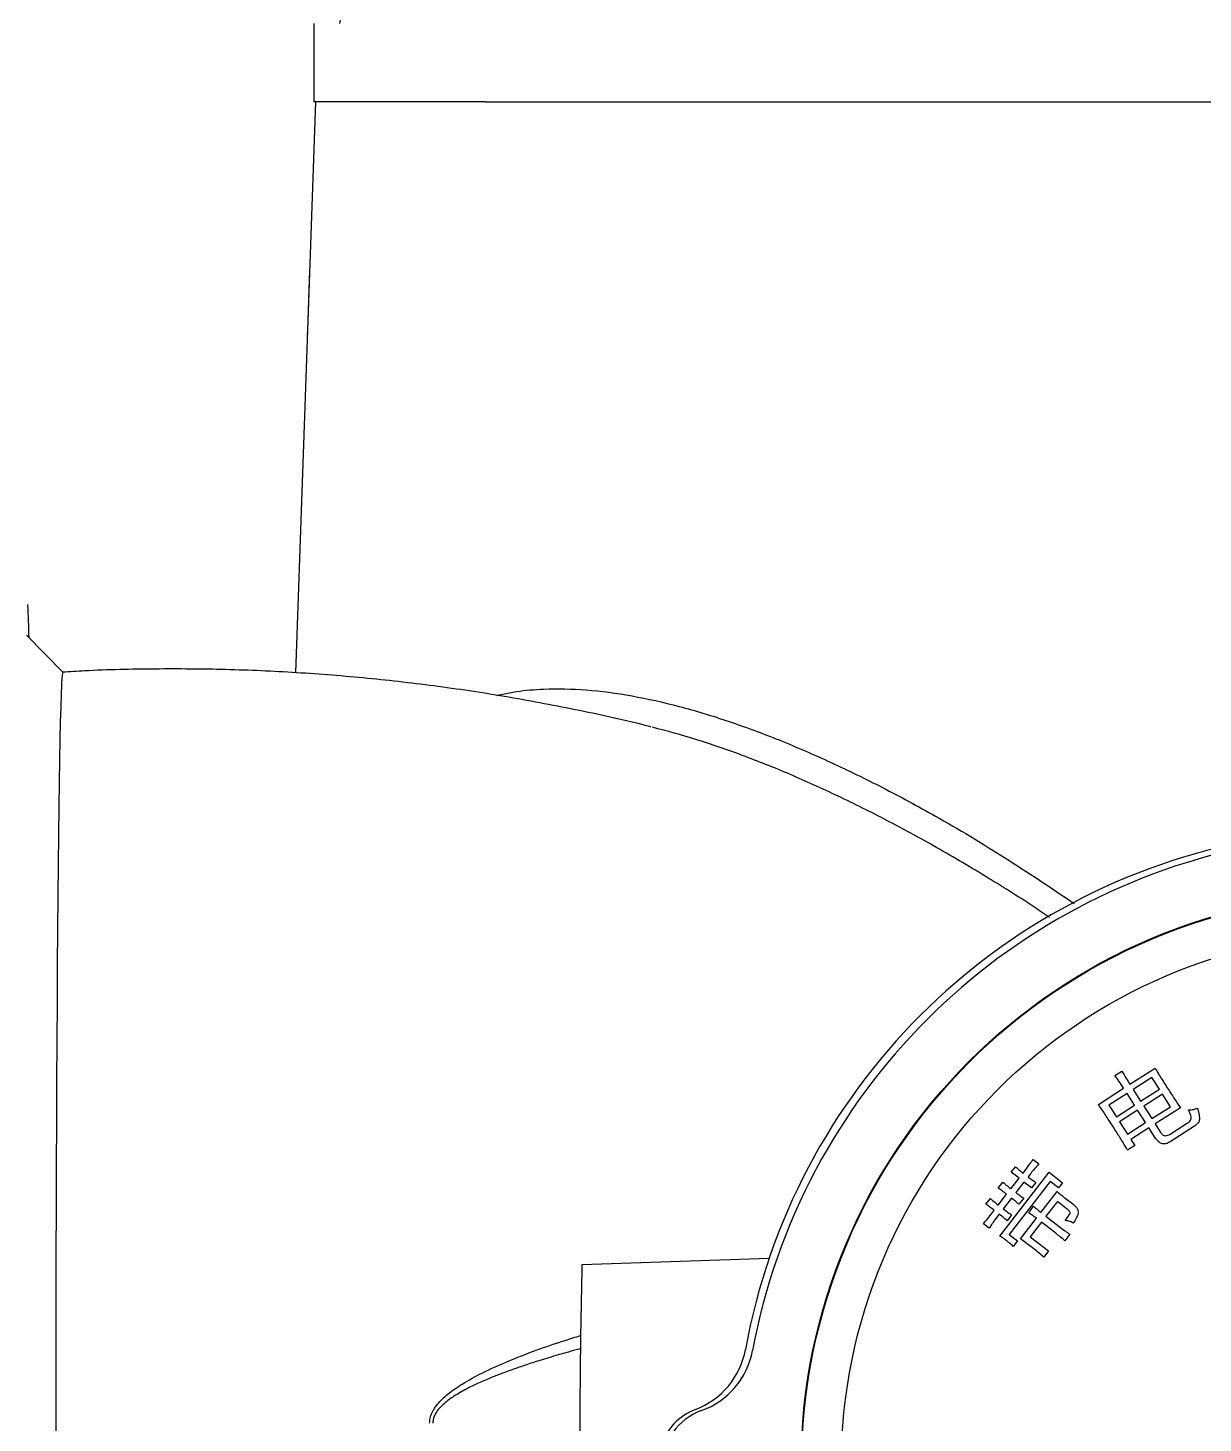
# Model space of a CAD drawing. Header units: millimetres. Extents: x 7861 to 11104, y 3791 to 6084.
# Drawn here: x 10088.9 to 10237.4, y 5673.2 to 5849.5 of the extents above; entities that cross this region are included whole.
import ezdxf

# ---------------------------------------------------------------- set-up
doc = ezdxf.new("R2010")
doc.units = ezdxf.units.MM

msp = doc.modelspace()

# ---------------------------------------------------------------- linework, layer by layer
at = {"color": 7, "linetype": 'Continuous', "lineweight": 25}
for p, q in [((10125.011, 5850.06), (10125.011, 5840.19)), ((10125.197, 5840.19), (10122.677, 5768.038)), ((10146.638, 5840.19), (10125.011, 5840.19)), ((10146.638, 5840.19), (10397.164, 5840.19)), ((10093.271, 5768.114), (10088.697, 5772.778)), ((10226.272, 5717.146), (10227.139, 5717.699)), ((10228.156, 5716.02), (10231.349, 5718.061)), ((10230.951, 5716.862), (10228.585, 5715.35)), ((10231.883, 5715.403), (10230.951, 5716.862)), ((10224.176, 5713.475), (10227.367, 5715.516)), ((10227.797, 5714.845), (10225.512, 5713.383)), ((10228.729, 5713.386), (10227.797, 5714.845)), ((10228.585, 5715.35), (10229.518, 5713.891)), ((10229.518, 5713.891), (10231.883, 5715.403)), ((10232.287, 5714.773), (10229.921, 5713.26)), ((10233.295, 5713.196), (10232.287, 5714.773)), ((10225.512, 5713.383), (10226.444, 5711.924)), ((10226.444, 5711.924), (10228.729, 5713.386)), ((10229.133, 5712.756), (10226.848, 5711.293)), ((10230.141, 5711.179), (10229.133, 5712.756)), ((10229.921, 5713.26), (10230.93, 5711.683)), ((10230.93, 5711.683), (10233.295, 5713.196)), ((10234.553, 5713.054), (10231.36, 5711.013)), ((10226.848, 5711.293), (10227.856, 5709.716)), ((10227.856, 5709.716), (10230.141, 5711.179)), ((10230.571, 5710.508), (10228.286, 5709.046)), ((10231.453, 5709.129), (10230.571, 5710.508)), ((10231.36, 5711.013), (10232.039, 5709.949)), ((10236.312, 5710.737), (10233.236, 5708.77)), ((10233.243, 5709.72), (10235.331, 5711.054)), ((10228.286, 5709.046), (10228.764, 5708.297)), ((10228.764, 5708.297), (10227.858, 5707.719)), ((10213.148, 5704.916), (10213.688, 5705.614)), ((10214.655, 5704.809), (10214.996, 5705.251)), ((10215.927, 5706.531), (10216.663, 5705.963)), ((10211.517, 5702.882), (10212.115, 5703.655)), ((10211.728, 5696.838), (10217.959, 5704.901)), ((10218.074, 5703.755), (10212.895, 5697.053)), ((10213.118, 5702.821), (10214.142, 5704.147)), ((10214.142, 5704.147), (10213.148, 5704.916)), ((10214.768, 5703.663), (10213.744, 5702.338)), ((10215.726, 5702.923), (10214.768, 5703.663)), ((10215.622, 5704.767), (10215.281, 5704.325)), ((10216.266, 5703.622), (10215.726, 5702.923)), ((10217.959, 5704.901), (10219.652, 5703.591)), ((10219.141, 5702.929), (10218.074, 5703.755)), ((10219.652, 5703.591), (10219.141, 5702.929)), ((10211.524, 5700.759), (10212.577, 5702.121)), ((10216.918, 5699.824), (10218.968, 5702.475)), ((10209.952, 5700.856), (10210.521, 5701.593)), ((10210.47, 5699.396), (10211.011, 5700.096)), ((10213.203, 5701.638), (10212.149, 5700.276)), ((10214.73, 5701.634), (10214.132, 5700.862)), ((10215.364, 5699.791), (10215.991, 5700.602)), ((10218.995, 5701.218), (10217.543, 5699.34)), ((10220.285, 5700.222), (10218.995, 5701.218)), ((10219.969, 5701.641), (10220.927, 5700.901)), ((10210.373, 5697.824), (10209.637, 5698.392)), ((10211.637, 5699.612), (10211.068, 5698.876)), ((10213.208, 5699.515), (10212.64, 5698.779)), ((10214.329, 5696.474), (10216.348, 5699.087)), ((10216.973, 5698.604), (10215.553, 5696.764)), ((10218.632, 5697.322), (10216.973, 5698.604)), ((10217.543, 5699.34), (10219.202, 5698.058)), ((10212.895, 5697.053), (10213.962, 5696.226)), ((10215.553, 5696.764), (10217.873, 5694.97)), ((10220.557, 5697.072), (10219.929, 5696.261)), ((10213.962, 5696.226), (10213.421, 5695.528)), ((10217.873, 5694.97), (10217.275, 5694.197)), ((10182.552, 5694.017), (10158.888, 5693.19))]:
    msp.add_line(p, q, dxfattribs=at)
at = {"color": 7, "linetype": 'Continuous', "lineweight": 25, "flags": 128}
for points in [[(10124.453, 5818.874), (10124.18, 5811.306), (10124.171, 5810.813)], [(10093.262, 5768.119), (10093.209, 5767.942), (10093.155, 5767.413), (10093.102, 5766.533), (10093.05, 5765.307), (10092.998, 5763.737), (10092.948, 5761.831), (10092.898, 5759.595), (10092.85, 5757.037), (10092.804, 5754.168), (10092.759, 5750.997), (10092.716, 5747.537), (10092.675, 5743.8), (10092.636, 5739.801), (10092.6, 5735.554), (10092.566, 5731.075), (10092.535, 5726.38), (10092.506, 5721.488), (10092.48, 5716.416), (10092.457, 5711.183), (10092.437, 5705.809), (10092.42, 5700.313), (10092.407, 5694.717), (10092.396, 5689.04), (10092.389, 5683.305), (10092.385, 5677.532), (10092.384, 5671.743)]]:
    msp.add_lwpolyline(points, dxfattribs=at)
at = {"color": 7, "linetype": 'Continuous', "lineweight": 25}
for radius in [72.5, 72.418, 67.42]:
    msp.add_circle((10259.083, 5667.645), radius, dxfattribs=at)
for centre, radius, start, end in [((10354.136, 5806.818), 230, 0, 169.16329), ((9911.2, 5768.163), 177.857, 1.38581, 2.72989), ((10258.267, 5668.192), 79.998, 100.30733, 169.69513), ((10259.083, 5667.645), 80, 100.6021, 169.3979), ((11157.464, 5669.782), 998.85, 178.657155, 180.626784), ((10169.721, 5684.292), 10, 290.58812, 349.69489), ((10170.619, 5684.204), 10, 289.80619, 349.3979), ((10175.769, 5668.19), 7.2, 110.58893, 215.5629), ((10176.583, 5667.645), 7.6, 109.80619, 250.19381)]:
    msp.add_arc(centre, radius, start, end, dxfattribs=at)
for points, knots in [([(10167.597, 5761.194), (10167.543, 5761.208), (10164.562, 5761.999), (10158.587, 5763.271), (10149.689, 5764.984), (10140.751, 5766.334), (10131.796, 5767.372), (10122.833, 5768.083), (10113.873, 5768.481), (10104.929, 5768.537), (10098.057, 5768.402), (10094.177, 5768.146), (10093.264, 5768.085)], [0, 0, 0, 0, 0.0022241, 0.1234908, 0.2444216, 0.3650249, 0.4853084, 0.6052783, 0.7249402, 0.8442984, 0.9633566, 1, 1, 1, 1]), ([(10148.1, 5765.164), (10148.934, 5765.342), (10150.849, 5765.751), (10154.595, 5766.049), (10159.426, 5765.959), (10165.149, 5765.202), (10171.191, 5763.852), (10177.405, 5761.971), (10183.84, 5759.583), (10190.329, 5756.774), (10196.94, 5753.549), (10204.258, 5749.589), (10212.366, 5744.772), (10218.177, 5740.843), (10221.1, 5738.866)], [0, 0, 0, 0, 0.0441267, 0.101238, 0.1845333, 0.2698175, 0.3532396, 0.4389211, 0.522355, 0.608027, 0.691154, 0.7762301, 0.887439, 1, 1, 1, 1]), ([(10217.974, 5737.115), (10217.322, 5737.558), (10214.635, 5739.383), (10209.751, 5742.428), (10203.551, 5746.085), (10197.348, 5749.453), (10191.299, 5752.473), (10185.203, 5755.227), (10179.19, 5757.628), (10173.361, 5759.654), (10169.634, 5760.655), (10167.819, 5761.142)], [0, 0, 0, 0, 0.0387382, 0.1596106, 0.287043, 0.4023979, 0.5232706, 0.6430913, 0.7641464, 0.8851093, 1, 1, 1, 1]), ([(10227.139, 5717.699), (10227.321, 5717.381), (10227.648, 5716.814), (10228.001, 5716.263), (10228.156, 5716.02)], [0, 0, 0, 0, 0.5599632, 1, 1, 1, 1]), ([(10231.349, 5718.061), (10231.627, 5717.596), (10232.123, 5716.765), (10232.644, 5715.951), (10232.874, 5715.592)], [0, 0, 0, 0, 0.5599781, 1, 1, 1, 1]), ([(10227.367, 5715.516), (10227.169, 5715.825), (10226.816, 5716.376), (10226.438, 5716.911), (10226.272, 5717.146)], [0, 0, 0, 0, 0.5600165, 1, 1, 1, 1]), ([(10232.874, 5715.592), (10233.18, 5715.114), (10233.727, 5714.259), (10234.301, 5713.422), (10234.553, 5713.054)], [0, 0, 0, 0, 0.5600113, 1, 1, 1, 1]), ([(10226.156, 5710.463), (10225.936, 5710.807), (10225.573, 5711.374), (10225.062, 5712.159), (10224.627, 5712.823), (10224.326, 5713.257), (10224.176, 5713.475)], [0, 0, 0, 0, 0.3400038, 0.5600061, 0.7800077, 1, 1, 1, 1]), ([(10235.331, 5711.054), (10235.471, 5711.152), (10235.68, 5711.298), (10235.899, 5711.576), (10235.919, 5712.108), (10235.713, 5712.493), (10235.548, 5712.801)], [0, 0, 0, 0, 0.2503782, 0.3753838, 0.499124, 1, 1, 1, 1]), ([(10235.548, 5712.801), (10235.769, 5712.806), (10236.165, 5712.815), (10236.541, 5712.936), (10236.707, 5712.99)], [0, 0, 0, 0, 0.5598302, 1, 1, 1, 1]), ([(10236.707, 5712.99), (10236.822, 5712.582), (10236.967, 5712.072), (10236.945, 5711.431), (10236.744, 5711.047), (10236.485, 5710.861), (10236.312, 5710.737)], [0, 0, 0, 0, 0.500786, 0.6257863, 0.7505244, 1, 1, 1, 1]), ([(10227.858, 5707.719), (10227.673, 5708.034), (10227.368, 5708.554), (10226.919, 5709.264), (10226.539, 5709.864), (10226.284, 5710.264), (10226.156, 5710.463)], [0, 0, 0, 0, 0.3399548, 0.559969, 0.7799847, 1, 1, 1, 1]), ([(10233.236, 5708.77), (10233.068, 5708.667), (10232.735, 5708.463), (10232.157, 5708.479), (10231.731, 5708.764), (10231.546, 5709.007), (10231.453, 5709.129)], [0, 0, 0, 0, 0.2807581, 0.5585557, 0.7788183, 1, 1, 1, 1]), ([(10232.039, 5709.949), (10232.117, 5709.841), (10232.272, 5709.628), (10232.638, 5709.496), (10232.976, 5709.564), (10233.154, 5709.668), (10233.243, 5709.72)], [0, 0, 0, 0, 0.2804331, 0.5584638, 0.778886, 1, 1, 1, 1]), ([(10213.688, 5705.614), (10213.864, 5705.459), (10214.179, 5705.181), (10214.51, 5704.923), (10214.655, 5704.809)], [0, 0, 0, 0, 0.5599747, 1, 1, 1, 1]), ([(10214.996, 5705.251), (10215.173, 5705.488), (10215.487, 5705.911), (10215.793, 5706.342), (10215.927, 5706.531)], [0, 0, 0, 0, 0.5599933, 1, 1, 1, 1]), ([(10216.663, 5705.963), (10216.463, 5705.744), (10216.106, 5705.355), (10215.77, 5704.947), (10215.622, 5704.767)], [0, 0, 0, 0, 0.5600362, 1, 1, 1, 1]), ([(10212.115, 5703.655), (10212.298, 5703.495), (10212.626, 5703.209), (10212.968, 5702.94), (10213.118, 5702.821)], [0, 0, 0, 0, 0.5600053, 1, 1, 1, 1]), ([(10215.281, 5704.325), (10215.461, 5704.189), (10215.783, 5703.945), (10216.119, 5703.72), (10216.266, 5703.622)], [0, 0, 0, 0, 0.56, 1, 1, 1, 1]), ([(10212.577, 5702.121), (10212.383, 5702.268), (10212.036, 5702.531), (10211.676, 5702.775), (10211.517, 5702.882)], [0, 0, 0, 0, 0.5599849, 1, 1, 1, 1]), ([(10213.744, 5702.338), (10213.925, 5702.202), (10214.248, 5701.96), (10214.582, 5701.734), (10214.73, 5701.634)], [0, 0, 0, 0, 0.55998259, 1, 1, 1, 1]), ([(10218.968, 5702.475), (10219.151, 5702.314), (10219.477, 5702.028), (10219.819, 5701.759), (10219.969, 5701.641)], [0, 0, 0, 0, 0.5599812, 1, 1, 1, 1]), ([(10211.011, 5700.096), (10210.817, 5700.243), (10210.472, 5700.507), (10210.111, 5700.75), (10209.952, 5700.856)], [0, 0, 0, 0, 0.5600194, 1, 1, 1, 1]), ([(10210.521, 5701.593), (10210.704, 5701.433), (10211.032, 5701.147), (10211.374, 5700.878), (10211.524, 5700.759)], [0, 0, 0, 0, 0.56000533, 1, 1, 1, 1]), ([(10212.149, 5700.276), (10212.344, 5700.129), (10212.69, 5699.867), (10213.05, 5699.623), (10213.208, 5699.515)], [0, 0, 0, 0, 0.5599827, 1, 1, 1, 1]), ([(10214.132, 5700.862), (10213.962, 5701.011), (10213.66, 5701.279), (10213.343, 5701.528), (10213.203, 5701.638)], [0, 0, 0, 0, 0.5599933, 1, 1, 1, 1]), ([(10215.991, 5700.602), (10216.16, 5700.451), (10216.461, 5700.183), (10216.778, 5699.933), (10216.918, 5699.824)], [0, 0, 0, 0, 0.5599759, 1, 1, 1, 1]), ([(10219.966, 5698.822), (10220.152, 5699.046), (10220.385, 5699.325), (10220.59, 5699.663), (10220.634, 5699.809), (10220.536, 5700.014), (10220.396, 5700.129), (10220.285, 5700.222)], [0, 0, 0, 0, 0.500942, 0.6260883, 0.6883905, 0.7508516, 1, 1, 1, 1]), ([(10220.927, 5700.901), (10221.107, 5700.751), (10221.376, 5700.525), (10221.625, 5700.112), (10221.606, 5699.387), (10221.272, 5698.889), (10221.004, 5698.489)], [0, 0, 0, 0, 0.2504432, 0.3755386, 0.4997875, 1, 1, 1, 1]), ([(10209.637, 5698.392), (10209.795, 5698.577), (10210.078, 5698.908), (10210.351, 5699.246), (10210.47, 5699.396)], [0, 0, 0, 0, 0.5600086, 1, 1, 1, 1]), ([(10211.068, 5698.876), (10210.934, 5698.682), (10210.696, 5698.336), (10210.472, 5697.981), (10210.373, 5697.824)], [0, 0, 0, 0, 0.55994664, 1, 1, 1, 1]), ([(10212.64, 5698.779), (10212.457, 5698.939), (10212.13, 5699.226), (10211.787, 5699.494), (10211.637, 5699.612)], [0, 0, 0, 0, 0.5599792, 1, 1, 1, 1]), ([(10216.348, 5699.087), (10216.168, 5699.223), (10215.846, 5699.466), (10215.511, 5699.692), (10215.364, 5699.791)], [0, 0, 0, 0, 0.5599803, 1, 1, 1, 1]), ([(10221.004, 5698.489), (10220.82, 5698.583), (10220.491, 5698.75), (10220.126, 5698.8), (10219.966, 5698.822)], [0, 0, 0, 0, 0.56002002, 1, 1, 1, 1]), ([(10212.529, 5696.277), (10212.384, 5696.387), (10212.124, 5696.585), (10211.849, 5696.761), (10211.728, 5696.838)], [0, 0, 0, 0, 0.5599656, 1, 1, 1, 1]), ([(10215.866, 5695.345), (10215.584, 5695.562), (10215.08, 5695.949), (10214.559, 5696.314), (10214.329, 5696.474)], [0, 0, 0, 0, 0.5600112, 1, 1, 1, 1]), ([(10219.929, 5696.261), (10219.691, 5696.463), (10219.264, 5696.825), (10218.825, 5697.17), (10218.632, 5697.322)], [0, 0, 0, 0, 0.5600006, 1, 1, 1, 1]), ([(10219.202, 5698.058), (10219.452, 5697.87), (10219.898, 5697.534), (10220.355, 5697.213), (10220.557, 5697.072)], [0, 0, 0, 0, 0.5599937, 1, 1, 1, 1]), ([(10213.421, 5695.528), (10213.259, 5695.673), (10212.968, 5695.93), (10212.663, 5696.171), (10212.529, 5696.277)], [0, 0, 0, 0, 0.5599999, 1, 1, 1, 1]), ([(10217.275, 5694.197), (10217.017, 5694.417), (10216.556, 5694.81), (10216.077, 5695.181), (10215.866, 5695.345)], [0, 0, 0, 0, 0.5599742, 1, 1, 1, 1]), ([(10139.642, 5673.21), (10139.645, 5673.311), (10139.655, 5673.643), (10139.793, 5674.216), (10140.076, 5674.82), (10140.424, 5675.346), (10140.8, 5675.807), (10141.304, 5676.329), (10141.968, 5676.907), (10142.813, 5677.537), (10144.236, 5678.466), (10146.43, 5679.654), (10149.562, 5681.069), (10153.072, 5682.424), (10156.188, 5683.502), (10158.062, 5684.074), (10158.712, 5684.273)], [0, 0, 0, 0, 0.01302199, 0.04288205, 0.07529357, 0.09894539, 0.12454685, 0.15231428, 0.19322334, 0.23895275, 0.28971324, 0.41482048, 0.56480253, 0.74017506, 0.90988204, 1, 1, 1, 1]), ([(10158.701, 5682.6), (10158.632, 5682.582), (10157.691, 5682.339), (10155.974, 5681.85), (10153.734, 5681.182), (10151.821, 5680.565), (10150.188, 5680.005), (10148.698, 5679.457), (10147.211, 5678.87), (10145.754, 5678.241), (10144.21, 5677.491), (10142.79, 5676.685), (10141.634, 5675.857), (10140.863, 5675.114), (10140.348, 5674.426), (10140.07, 5673.774), (10140.045, 5673.345), (10140.037, 5673.21)], [0, 0, 0, 0, 0.009951, 0.1360327, 0.2492574, 0.3358381, 0.4158837, 0.4894125, 0.5564481, 0.6377344, 0.7094145, 0.7940982, 0.8633473, 0.9052997, 0.9411753, 0.9815269, 1, 1, 1, 1])]:
    msp.add_open_spline(points, degree=3, knots=knots, dxfattribs=at)

doc.saveas('drawing.dxf')
